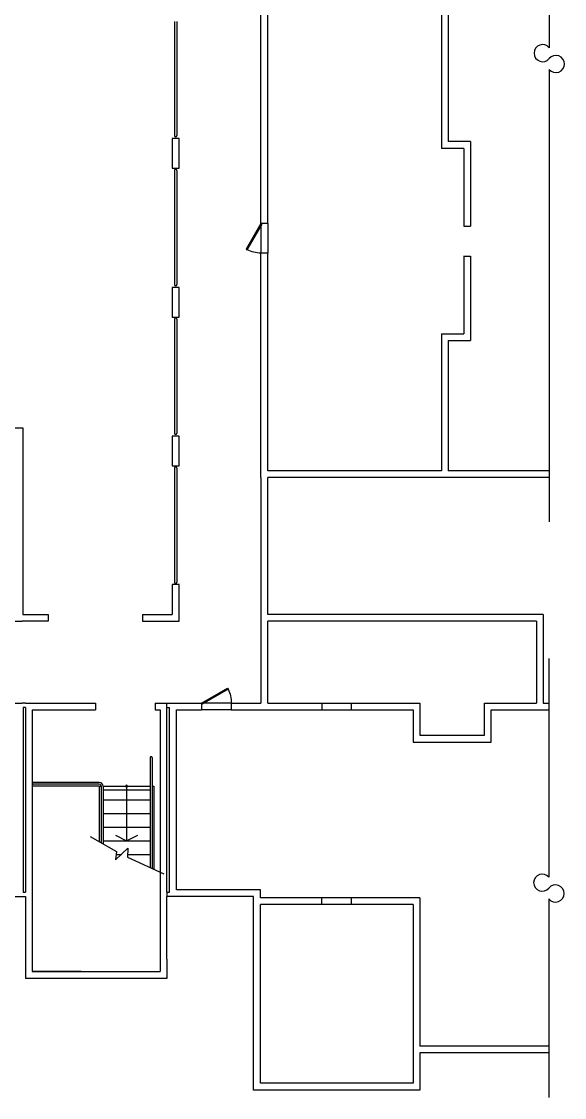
# Model space of a CAD drawing. Header units: inches. Extents: x -54 to 2270, y -57 to 1673.
# Drawn here: x 1783 to 2220, y -57 to 810 of the extents above; entities that cross this region are included whole.
import ezdxf

# ---------------------------------------------------------------- set-up
doc = ezdxf.new("R2010")
doc.units = ezdxf.units.IN
doc.header["$LTSCALE"] = 10
doc.header["$MEASUREMENT"] = 0
for name, color, linetype in [('A-DOOR', 2, 'CONTINUOUS'), ('A-FLOR', 3, 'CONTINUOUS'), ('A-WALL', 5, 'CONTINUOUS')]:
    doc.layers.add(name, color=color, linetype=linetype)

msp = doc.modelspace()

# ---------------------------------------------------------------- linework, layer by layer
at = {"layer": 'A-DOOR', "extrusion": (4.0933e-07, 0.000261203, -1)}
for p, q in [((1975.58, 647.26), (1963.55, 626.49)), ((1964.41, 625.99), (1976.44, 646.76)), ((1976.44, 646.76), (1975.58, 647.26)), ((1963.55, 626.49), (1964.41, 625.99))]:
    msp.add_line(p, q, dxfattribs=at)
at = {"layer": 'A-DOOR', "extrusion": (-0.000261203, -1.85034e-13, -1)}
for p, q in [((1927.74, 260.52), (1948.52, 272.52)), ((1949.02, 271.65), (1928.24, 259.65)), ((1948.52, 272.52), (1949.02, 271.65)), ((1928.24, 259.65), (1927.74, 260.52))]:
    msp.add_line(p, q, dxfattribs=at)
at = {"layer": 'A-DOOR', "extrusion": (4.0933e-07, 0.000261203, -1)}
msp.add_arc((-1975.63, 647.66, 0.17), 24.4, 270.21347, 297.37796, dxfattribs=at)
at = {"layer": 'A-DOOR', "extrusion": (-0.000261203, -1.85034e-13, -1)}
msp.add_arc((-1927.34, 260.47, -0.5), 24.4, 152.71183, 179.87632, dxfattribs=at)
at = {"layer": 'A-FLOR'}
for p, q in [((1905.8, 810.02), (1905.8, 718.02)), ((1907.8, 810.02), (1907.8, 718.02)), ((1905.8, 690.02), (1905.8, 598.02)), ((1907.8, 690.02), (1907.8, 598.02)), ((1905.8, 570.02), (1905.8, 478.02)), ((1907.8, 570.02), (1907.8, 478.02)), ((1905.8, 450.02), (1905.8, 358.02)), ((1907.8, 450.02), (1907.8, 358.02)), ((1886.3, 216.52), (1886.3, 127.91)), ((1887.8, 216.52), (1887.8, 127.23)), ((1845.3, 193.52), (1791.3, 193.52)), ((1845.3, 196.52), (1792.05, 196.52)), ((1845.3, 195.02), (1792.05, 195.02)), ((1845.3, 193.52), (1846.8, 193.52)), ((1845.3, 193.52), (1845.3, 148.75)), ((1846.8, 193.52), (1846.8, 147.9)), ((1848.3, 193.52), (1848.3, 147.05)), ((1848.3, 193.52), (1886.3, 193.52)), ((1867.3, 193.52), (1867.3, 149.52)), ((1887.8, 193.52), (1889.3, 193.52)), ((1889.3, 193.52), (1889.3, 126.55)), ((1848.3, 190.52), (1886.3, 190.52)), ((1848.3, 182.52), (1886.3, 182.52)), ((1848.3, 171.52), (1886.3, 171.52)), ((1848.3, 160.52), (1886.3, 160.52)), ((1838.04, 152.87), (1859.15, 140.91)), ((1848.3, 149.52), (1886.3, 149.52)), ((1858.3, 153.91), (1867.3, 149.52)), ((1867.3, 149.52), (1876.3, 153.91)), ((1858.32, 134.05), (1868.27, 143.43)), ((1859.15, 140.91), (1858.32, 134.05)), ((1868.27, 143.43), (1867.98, 136.21)), ((1858.86, 138.52), (1863.06, 138.52)), ((1867.98, 136.21), (1897.29, 122.93)), ((1868.07, 138.52), (1886.3, 138.52))]:
    msp.add_line(p, q, dxfattribs=at)
for centre, radius, start, end in [((1906.8, 718.02), 1, 180, 0), ((1906.8, 690.02), 1, 0, 180), ((1906.8, 598.02), 1, 180, 0), ((1906.8, 570.02), 1, 0, 180), ((1906.8, 478.02), 1, 180, 0), ((1906.8, 450.02), 1, 0, 180), ((1906.8, 358.02), 1, 180, 0), ((1887.05, 216.52), 0.75, 0, 180), ((1792.05, 195.77), 0.75, 90, 270), ((1845.3, 193.52), 3, 0, 90), ((1845.3, 193.52), 1.5, 0, 90), ((1867.3, 193.52), 0.75, 90, 270), ((1867.3, 193.52), 0.75, 270, 90)]:
    msp.add_arc(centre, radius, start, end, dxfattribs=at)
at = {"layer": 'A-WALL'}
for p, q in [((2207.95, 1234.38), (2207.95, 788.9)), ((1975.55, 647.26), (1975.55, 820.25)), ((1981.05, 647.19), (1981.05, 820.25)), ((2121.05, 820.25), (2121.05, 707.75)), ((2126.55, 820.25), (2126.55, 713.25)), ((2207.95, 771.38), (2207.95, 406.63)), ((1909.55, 715.67), (1904.05, 715.67)), ((1904.05, 715.67), (1904.05, 691.67)), ((1909.55, 691.67), (1909.55, 715.67)), ((2144.55, 713.25), (2126.55, 713.25)), ((2144.55, 713.25), (2144.55, 644.91)), ((2139.05, 707.75), (2121.05, 707.75)), ((2139.05, 707.75), (2139.05, 644.97)), ((1904.05, 691.67), (1909.55, 691.67)), ((1975.55, 647.19), (1975.54, 623.26)), ((1981.05, 647.19), (1975.55, 647.19)), ((1981.05, 647.19), (1981.05, 623.19)), ((2139.05, 644.92), (2144.55, 644.92)), ((1975.55, 442.25), (1975.55, 623.26)), ((1981.05, 623.19), (1975.55, 623.19)), ((1981.05, 447.75), (1981.05, 623.19)), ((2139.05, 621), (2139.05, 558.25)), ((2139.05, 620.92), (2144.55, 620.92)), ((2144.55, 620.92), (2144.55, 552.75)), ((1909.55, 595.67), (1904.05, 595.67)), ((1904.05, 595.67), (1904.05, 571.67)), ((1909.55, 571.67), (1909.55, 595.67)), ((1904.05, 571.67), (1909.55, 571.67)), ((2121.05, 558.25), (2121.05, 447.75)), ((2121.05, 558.25), (2139.05, 558.25)), ((2126.55, 552.75), (2126.55, 447.75)), ((2126.55, 552.75), (2144.55, 552.75)), ((1770.8, 482.52), (1783.05, 482.52)), ((1783.05, 482.52), (1783.77, 482.52)), ((1783.77, 482.52), (1783.77, 332.02)), ((1909.55, 475.67), (1904.05, 475.67)), ((1904.05, 475.67), (1904.05, 451.67)), ((1909.55, 451.67), (1909.55, 475.67)), ((1904.05, 451.67), (1909.55, 451.67)), ((2121.05, 447.75), (1981.05, 447.75)), ((2207.95, 447.75), (2126.55, 447.75)), ((1975.55, 442.25), (1975.55, 260.52)), ((2207.95, 442.25), (1981.05, 442.25)), ((1981.05, 332.02), (1981.05, 442.25)), ((1904.05, 356.02), (1904.05, 332.02)), ((1909.55, 356.02), (1904.05, 356.02)), ((1909.55, 326.52), (1909.55, 356.02)), ((1783.77, 332.02), (1804.02, 332.02)), ((1804.02, 332.02), (1804.02, 326.52)), ((1880.05, 332.02), (1904.05, 332.02)), ((1880.05, 332.02), (1880.05, 326.52)), ((2203.05, 332.02), (1981.05, 332.02)), ((2203.05, 332.02), (2203.05, 260.52)), ((1620.55, 326.52), (1783.05, 326.52)), ((1804.02, 326.52), (1783.05, 326.52)), ((1880.05, 326.52), (1909.55, 326.52)), ((1981.05, 260.52), (1981.05, 326.52)), ((2197.55, 326.52), (1981.05, 326.52)), ((2197.55, 326.52), (2197.55, 260.52)), ((2207.65, 296.52), (2207.65, 120.1)), ((1502.05, 260.52), (1783.05, 260.52)), ((1785.8, 260.52), (1783.05, 260.52)), ((1785.8, 260.52), (1842.3, 260.52)), ((1842.3, 260.52), (1842.3, 255.02)), ((1890.3, 260.52), (1890.3, 255.02)), ((1890.3, 260.52), (1899.8, 260.52)), ((1899.8, 257.02), (1899.8, 260.52)), ((1899.8, 260.52), (1927.74, 260.52)), ((1927.67, 260.51), (1927.67, 255.01)), ((1951.6, 260.52), (1927.74, 260.52)), ((1951.6, 260.52), (1975.55, 260.52)), ((1951.67, 260.51), (1951.67, 255.01)), ((1981.05, 260.52), (2103.63, 260.52)), ((2024.7, 260.57), (2024.7, 255.02)), ((2048.68, 255.01), (2048.68, 260.52)), ((2103.63, 260.52), (2103.63, 234.52)), ((2155.63, 234.52), (2155.63, 260.52)), ((2155.63, 260.52), (2197.55, 260.52)), ((2203.05, 260.52), (2207.65, 260.52)), ((1785.8, 257.02), (1783.8, 257.02)), ((1783.8, 257.02), (1783.8, 108.02)), ((1785.8, 257.02), (1785.8, 108.02)), ((1791.3, 255.02), (1791.3, 44.02)), ((1791.3, 255.02), (1842.3, 255.02)), ((1890.3, 255.02), (1894.3, 255.02)), ((1894.3, 255.02), (1894.3, 44.02)), ((1899.8, 257.02), (1901.88, 257.02)), ((1899.8, 108.02), (1899.8, 257.02)), ((1901.88, 108.02), (1901.88, 257.02)), ((1907.38, 255.02), (1927.67, 255.02)), ((1907.38, 110.02), (1907.38, 255.02)), ((1951.65, 255.02), (1927.67, 255.01)), ((1951.65, 255.02), (2098.13, 255.02)), ((2098.13, 255.02), (2098.13, 229.02)), ((2161.13, 255.02), (2207.65, 255.02)), ((2161.13, 229.02), (2161.13, 255.02)), ((2103.63, 234.52), (2155.63, 234.52)), ((2098.13, 229.02), (2161.13, 229.02)), ((1770.8, 104.52), (1783.05, 104.52)), ((1783.05, 104.52), (1785.8, 104.52)), ((1783.8, 108.02), (1785.8, 108.02)), ((1785.8, 104.52), (1785.8, 38.52)), ((1899.8, 108.02), (1899.8, 104.52)), ((1899.8, 108.02), (1901.88, 108.02)), ((1969.63, 104.52), (1899.8, 104.52)), ((1899.8, 54.02), (1899.8, 104.52)), ((1975.13, 110.02), (1907.38, 110.02)), ((1969.63, -51.48), (1969.63, 104.52)), ((1975.13, 103.52), (1975.13, 110.02)), ((2103.63, 103.52), (1975.13, 103.52)), ((1975.13, -45.98), (1975.13, 98.02)), ((2098.13, 98.02), (1975.13, 98.02)), ((2024.63, 98.02), (2024.63, 103.52)), ((2048.63, 98.02), (2048.63, 103.52)), ((2098.13, 98.02), (2098.13, -21.48)), ((2103.63, 103.52), (2103.63, -15.98)), ((2207.65, 102.59), (2207.65, -57.48)), ((1899.8, 54.02), (1899.8, 50.52)), ((1830.8, 44.02), (1791.3, 44.02)), ((1791.3, 44.02), (1894.3, 44.02)), ((1899.8, 50.52), (1899.8, 38.52)), ((1899.8, 38.52), (1785.8, 38.52)), ((2207.65, -15.98), (2103.63, -15.98)), ((2098.13, -21.48), (2098.13, -45.98)), ((2103.63, -21.48), (2103.63, -51.48)), ((2207.65, -21.48), (2103.63, -21.48)), ((2103.63, -21.48), (2103.63, -51.48)), ((2103.63, -51.48), (1969.63, -51.48)), ((2103.63, -51.48), (1969.63, -51.48)), ((2098.13, -45.98), (1975.13, -45.98))]:
    msp.add_line(p, q, dxfattribs=at)
for centre, start, end in [((2202.59, 784.52), 39.27369, 320.72631), ((2213.3, 775.76), 219.27369, 140.72631), ((2202.3, 115.72), 39.27369, 320.72631), ((2213.01, 106.97), 219.27369, 140.72631)]:
    msp.add_arc(centre, 6.92, start, end, dxfattribs=at)

doc.saveas('drawing.dxf')
